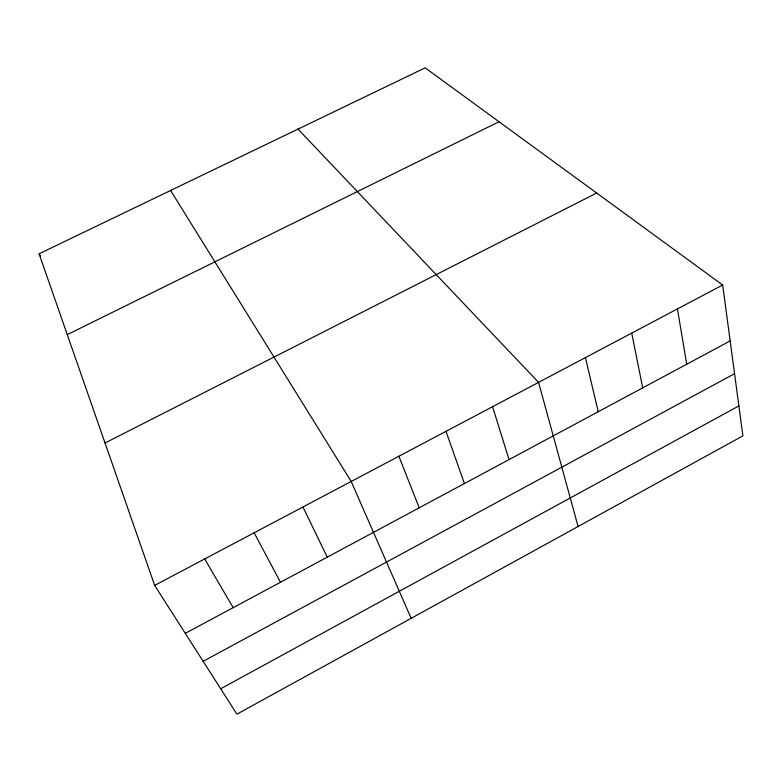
<?xml version="1.0" encoding="UTF-8"?>
<svg xmlns="http://www.w3.org/2000/svg" width="782" height="782" viewBox="0 0 782 782"><rect width="100%" height="100%" fill="white"/><g stroke="black" fill="none" stroke-linecap="round" stroke-linejoin="round"><path stroke-width="1.17" d="M220.69 688.766L738.882 405.926M203.154 661.328L734.562 373.688M185.285 633.352L730.163 340.923M154.66 585.405L722.666 285.019L742.9 435.857L236.907 714.162L154.66 585.405L39.1 253.808L425.193 67.839L722.666 285.019M105.023 442.993L596.666 193.027M67.262 334.628L499.024 121.748M298.001 129.098L538.573 382.378L578.084 526.511M170.593 190.476L351.206 481.468L411.156 618.327M204.698 558.944L233.163 607.653M39.1 253.808L40.302 255.89M254.121 532.806L280.484 582.258M302.957 506.98L327.257 557.155M398.888 456.248L419.201 507.811M446.004 431.332L464.391 483.559M492.562 406.718L509.062 459.581M585.425 357.599L598.23 411.723M631.719 333.122L642.716 387.852M677.456 308.929L686.694 364.256"/></g></svg>
